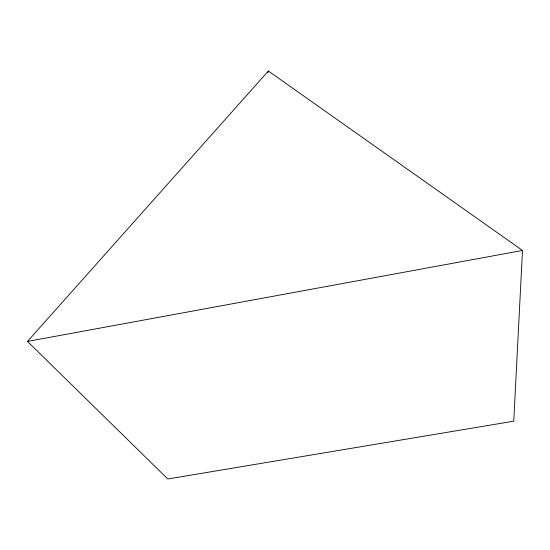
<?xml version="1.0" encoding="UTF-8"?>
<svg xmlns="http://www.w3.org/2000/svg" width="550" height="550" viewBox="0 0 550 550"><rect width="100%" height="100%" fill="white"/><g stroke="black" fill="none" stroke-linecap="round" stroke-linejoin="round"><path stroke-width="0.82" d="M522.5 250.456L513.755 421.19L167.784 478.981L27.5 341.419L268.366 71.019L522.5 250.456L27.5 341.419M267.96 72.689L268.366 71.019"/></g></svg>
